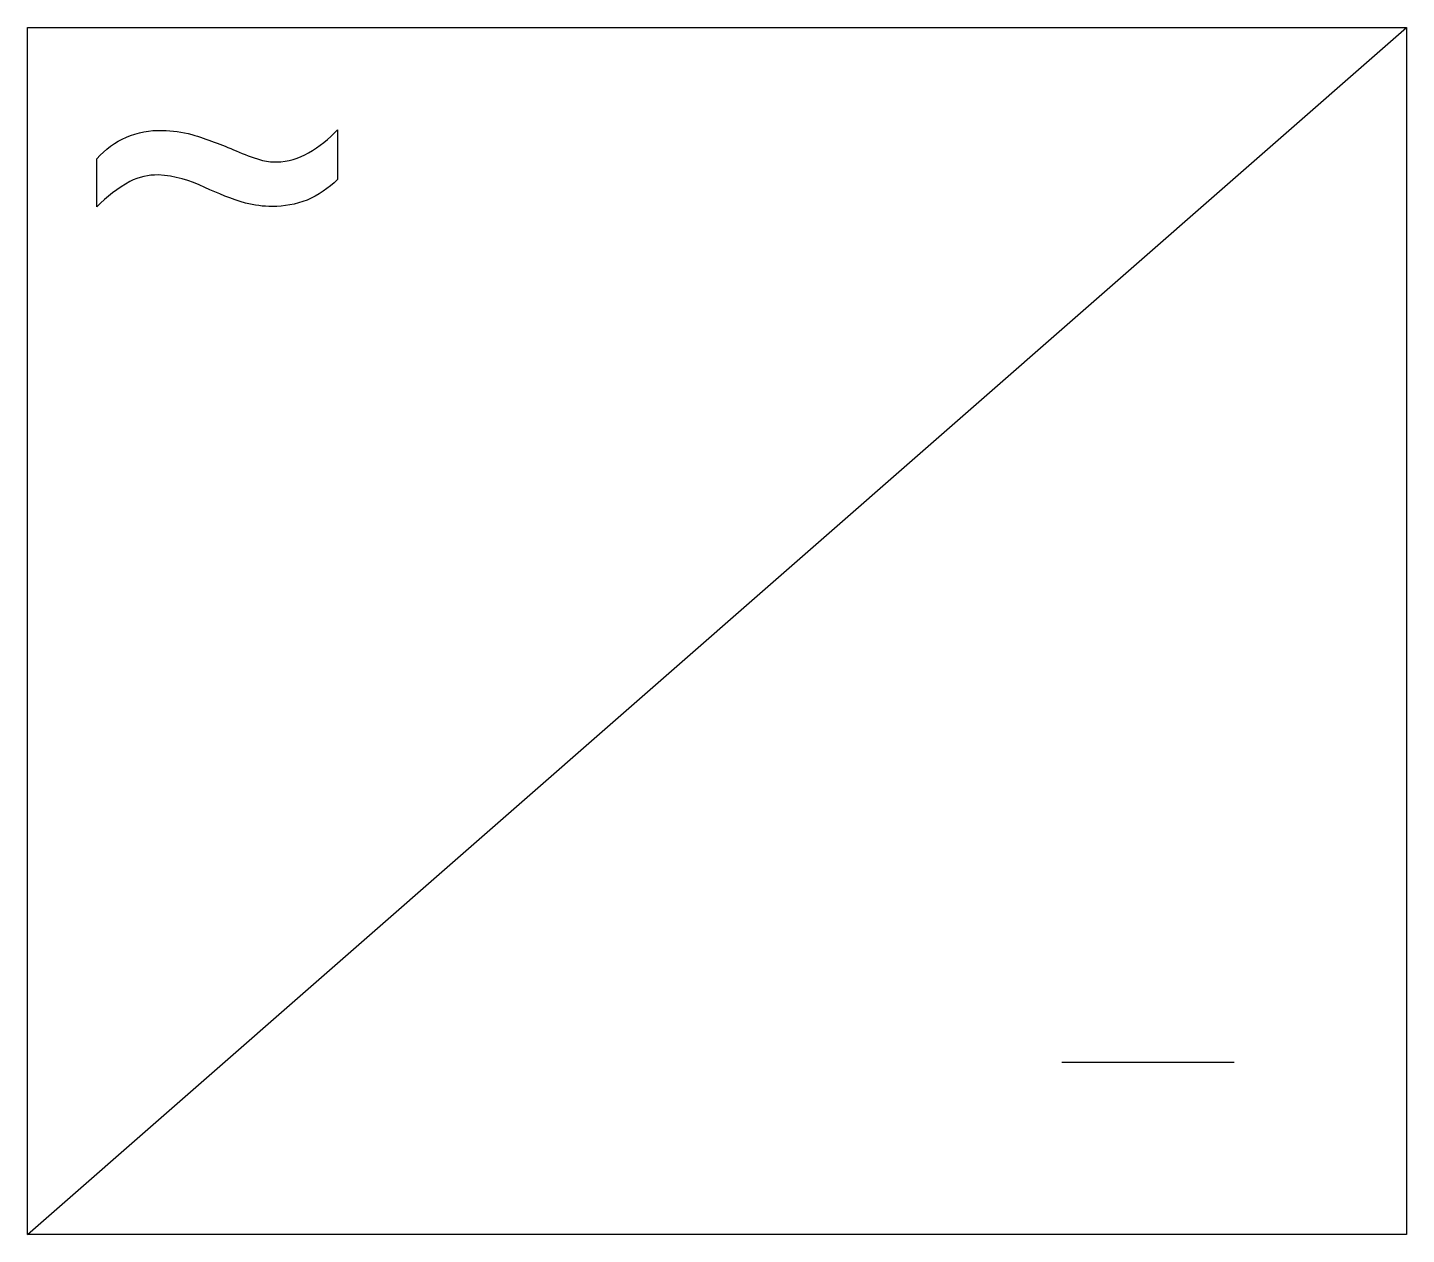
# Model space of a CAD drawing. Header units: millimetres. Extents: x 0 to 8, y 0 to 7.
import ezdxf

# ---------------------------------------------------------------- set-up
doc = ezdxf.new("R2010")
doc.units = ezdxf.units.MM
doc.layers.get('0').update_dxf_attribs({"lineweight": 25, "true_color": 0xffffff})

msp = doc.modelspace()

# ---------------------------------------------------------------- linework, layer by layer
for p, q in [((0, 7), (8, 7)), ((0, 0), (0, 7)), ((0, 0), (8, 7)), ((8, 7), (8, 0)), ((6, 1), (7, 1)), ((8, 0), (0, 0))]:
    msp.add_line(p, q)
at = {"flags": 128}
msp.add_lwpolyline([(0.4022, 5.9599), (0.4022, 6.2396, -0.225028), (0.7816, 6.4032, -0.064923), (0.9535, 6.3793, -0.033182), (1.2098, 6.2846, 0.032195), (1.3511, 6.2327, 0.064115), (1.4459, 6.2205, 0.12962), (1.6294, 6.2737, 0.080154), (1.7978, 6.4072), (1.7978, 6.1181, -0.090908), (1.6212, 5.9994, -0.098521), (1.42, 5.9626, -0.063308), (1.2638, 5.9817, -0.036944), (1.0279, 6.0731, 0.101654), (0.7584, 6.1453, 0.115086), (0.594, 6.1079, 0.073555)], format="xyb", close=True, dxfattribs=at)

doc.saveas('drawing.dxf')
